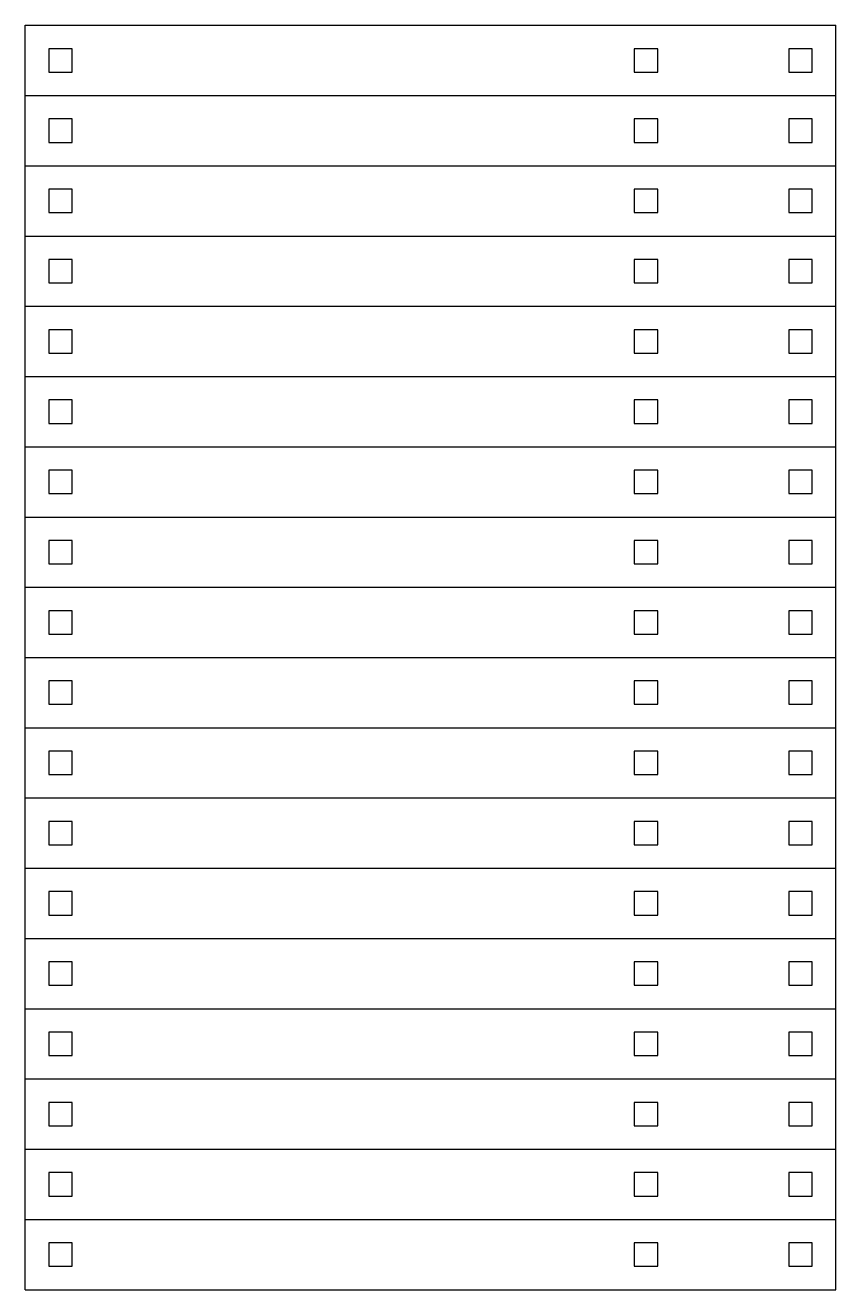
# Model space of a CAD drawing. Extents: x 0 to 173, y 0 to 270.
import ezdxf

# ---------------------------------------------------------------- set-up
doc = ezdxf.new("R2010")
doc.units = 0

msp = doc.modelspace()

# ---------------------------------------------------------------- linework, layer by layer
at = {"layer": 'CUTSINNER', "color": 4}
for p, q in [((0, 0), (0, 270)), ((173, 0), (173, 270))]:
    msp.add_line(p, q, dxfattribs=at)
at = {"layer": 'CUTSINNEREARLY', "color": 3}
for p, q in [((0, 270), (173, 270)), ((0, 255), (173, 255)), ((0, 240), (173, 240)), ((0, 225), (173, 225)), ((0, 210), (173, 210)), ((0, 195), (173, 195)), ((0, 180), (173, 180)), ((0, 165), (173, 165)), ((0, 150), (173, 150)), ((0, 135), (173, 135)), ((0, 120), (173, 120)), ((0, 105), (173, 105)), ((0, 90), (173, 90)), ((0, 75), (173, 75)), ((0, 60), (173, 60)), ((0, 45), (173, 45)), ((0, 30), (173, 30)), ((0, 15), (173, 15)), ((0, 0), (173, 0))]:
    msp.add_line(p, q, dxfattribs=at)
for points in [[(5, 260, 0), (10, 260, 0), (10, 265, 0), (5, 265, 0)], [(130, 260, 0), (135, 260, 0), (135, 265, 0), (130, 265, 0)], [(163, 260, 0), (168, 260, 0), (168, 265, 0), (163, 265, 0)], [(5, 245, 0), (10, 245, 0), (10, 250, 0), (5, 250, 0)], [(130, 245, 0), (135, 245, 0), (135, 250, 0), (130, 250, 0)], [(163, 245, 0), (168, 245, 0), (168, 250, 0), (163, 250, 0)], [(5, 230, 0), (10, 230, 0), (10, 235, 0), (5, 235, 0)], [(130, 230, 0), (135, 230, 0), (135, 235, 0), (130, 235, 0)], [(163, 230, 0), (168, 230, 0), (168, 235, 0), (163, 235, 0)], [(5, 215, 0), (10, 215, 0), (10, 220, 0), (5, 220, 0)], [(130, 215, 0), (135, 215, 0), (135, 220, 0), (130, 220, 0)], [(163, 215, 0), (168, 215, 0), (168, 220, 0), (163, 220, 0)], [(5, 200, 0), (10, 200, 0), (10, 205, 0), (5, 205, 0)], [(130, 200, 0), (135, 200, 0), (135, 205, 0), (130, 205, 0)], [(163, 200, 0), (168, 200, 0), (168, 205, 0), (163, 205, 0)], [(5, 185, 0), (10, 185, 0), (10, 190, 0), (5, 190, 0)], [(130, 185, 0), (135, 185, 0), (135, 190, 0), (130, 190, 0)], [(163, 185, 0), (168, 185, 0), (168, 190, 0), (163, 190, 0)], [(5, 170, 0), (10, 170, 0), (10, 175, 0), (5, 175, 0)], [(130, 170, 0), (135, 170, 0), (135, 175, 0), (130, 175, 0)], [(163, 170, 0), (168, 170, 0), (168, 175, 0), (163, 175, 0)], [(5, 155, 0), (10, 155, 0), (10, 160, 0), (5, 160, 0)], [(130, 155, 0), (135, 155, 0), (135, 160, 0), (130, 160, 0)], [(163, 155, 0), (168, 155, 0), (168, 160, 0), (163, 160, 0)], [(5, 140, 0), (10, 140, 0), (10, 145, 0), (5, 145, 0)], [(130, 140, 0), (135, 140, 0), (135, 145, 0), (130, 145, 0)], [(163, 140, 0), (168, 140, 0), (168, 145, 0), (163, 145, 0)], [(5, 125, 0), (10, 125, 0), (10, 130, 0), (5, 130, 0)], [(130, 125, 0), (135, 125, 0), (135, 130, 0), (130, 130, 0)], [(163, 125, 0), (168, 125, 0), (168, 130, 0), (163, 130, 0)], [(5, 110, 0), (10, 110, 0), (10, 115, 0), (5, 115, 0)], [(130, 110, 0), (135, 110, 0), (135, 115, 0), (130, 115, 0)], [(163, 110, 0), (168, 110, 0), (168, 115, 0), (163, 115, 0)], [(5, 95, 0), (10, 95, 0), (10, 100, 0), (5, 100, 0)], [(130, 95, 0), (135, 95, 0), (135, 100, 0), (130, 100, 0)], [(163, 95, 0), (168, 95, 0), (168, 100, 0), (163, 100, 0)], [(5, 80, 0), (10, 80, 0), (10, 85, 0), (5, 85, 0)], [(130, 80, 0), (135, 80, 0), (135, 85, 0), (130, 85, 0)], [(163, 80, 0), (168, 80, 0), (168, 85, 0), (163, 85, 0)], [(5, 65, 0), (10, 65, 0), (10, 70, 0), (5, 70, 0)], [(130, 65, 0), (135, 65, 0), (135, 70, 0), (130, 70, 0)], [(163, 65, 0), (168, 65, 0), (168, 70, 0), (163, 70, 0)], [(5, 50, 0), (10, 50, 0), (10, 55, 0), (5, 55, 0)], [(130, 50, 0), (135, 50, 0), (135, 55, 0), (130, 55, 0)], [(163, 50, 0), (168, 50, 0), (168, 55, 0), (163, 55, 0)], [(5, 35, 0), (10, 35, 0), (10, 40, 0), (5, 40, 0)], [(130, 35, 0), (135, 35, 0), (135, 40, 0), (130, 40, 0)], [(163, 35, 0), (168, 35, 0), (168, 40, 0), (163, 40, 0)], [(5, 20, 0), (10, 20, 0), (10, 25, 0), (5, 25, 0)], [(130, 20, 0), (135, 20, 0), (135, 25, 0), (130, 25, 0)], [(163, 20, 0), (168, 20, 0), (168, 25, 0), (163, 25, 0)], [(5, 5, 0), (10, 5, 0), (10, 10, 0), (5, 10, 0)], [(130, 5, 0), (135, 5, 0), (135, 10, 0), (130, 10, 0)], [(163, 5, 0), (168, 5, 0), (168, 10, 0), (163, 10, 0)]]:
    msp.add_polyline3d(points, close=True, dxfattribs=at)

doc.saveas('drawing.dxf')
